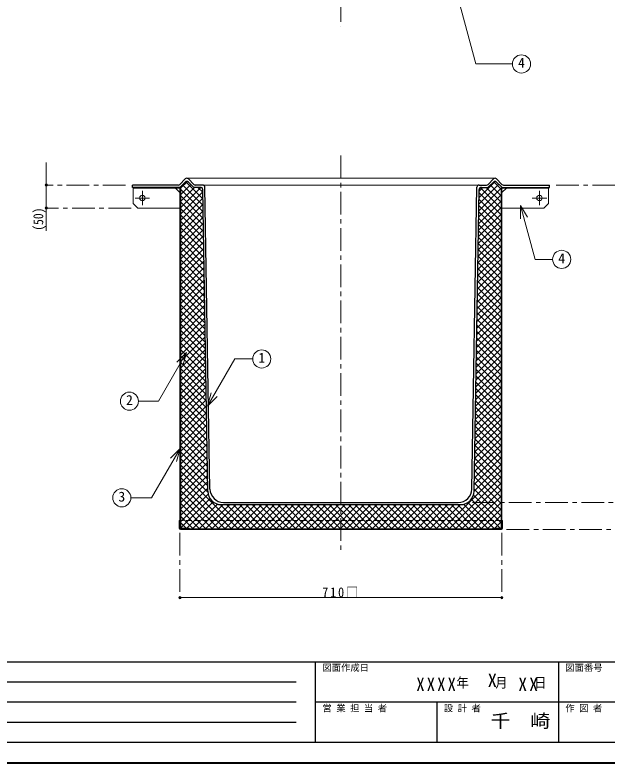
# Model space of a CAD drawing. Units: millimetres at full size, sheet at 1:10; details may follow other scales. Extents: x -2042 to 2008, y -1540 to 1270.
# Drawn here: x -736 to 570, y -1540 to 111 of the extents above; entities that cross this region are included whole.
import ezdxf
from ezdxf.enums import TextEntityAlignment as Align

# ---------------------------------------------------------------- set-up
doc = ezdxf.new("R2010")
doc.units = ezdxf.units.MM
doc.header["$LTSCALE"] = 10
doc.header["$PDMODE"] = 32
doc.header["$PDSIZE"] = 5
doc.linetypes.add('CHAIN1', pattern=[8, 5, -1, 1, -1])
doc.linetypes.add('DASHED1', pattern=[1.8, 1.2, -0.6])
doc.layers.add('0-0', color=4, linetype='Continuous', lineweight=9)
doc.styles.add('ＭＳ ゴシック', font='')
doc.styles.get('ＭＳ ゴシック').set_extended_font_data('MS Gothic')

msp = doc.modelspace()

# ---------------------------------------------------------------- linework, layer by layer
at = {"layer": '0-0', "linetype": 'CHAIN1'}
for p, q in [((-17.11, 1105.41), (-17.11, 85.41)), ((-17.11, -199.59), (-17.11, -1074.59)), ((-492.11, -264.59), (-667.11, -264.59)), ((-455.11, -309.19), (-455.11, -277.19)), ((420.89, -309.19), (420.89, -277.19)), ((457.89, -264.59), (732.89, -264.59)), ((-439.11, -293.19), (-471.11, -293.19)), ((404.89, -293.19), (436.89, -293.19)), ((-480.11, -315.19), (-667.11, -315.19)), ((273.48, -964.59), (682.89, -964.59)), ((-372.11, -1031.99), (-372.11, -1174.59)), ((337.89, -1031.99), (337.89, -1174.59)), ((348.49, -1024.59), (732.89, -1024.59))]:
    msp.add_line(p, q, dxfattribs=at)
at = {"layer": '0-0'}
for p, q in [((-667.11, -214.59), (-667.11, -365.19)), ((-370.68, -271.76), (-355.72, -256.79)), ((-370.51, -285.72), (-348.27, -263.48)), ((-359.37, -257.13), (-321.61, -294.9)), ((-357.11, -249.59), (322.89, -249.59)), ((287.19, -306.85), (331.15, -262.88)), ((287.43, -292.47), (323.28, -256.61)), ((319.9, -257.58), (336.29, -273.97)), ((-475.11, -271.19), (-475.11, -305.19)), ((-382.11, -271.19), (-372.11, -281.19)), ((-370.51, -299.87), (-340.24, -269.59)), ((-370.51, -314.01), (-326.16, -269.66)), ((-370.51, -274.28), (-321.13, -323.66)), ((-370.51, -328.15), (-321.86, -279.5)), ((-366.55, -264.09), (-321.37, -309.28)), ((-332.77, -269.59), (-321.85, -280.51)), ((-322.03, -264.59), (287.81, -264.59)), ((286.95, -321.23), (336.49, -271.69)), ((287.67, -278.09), (296.16, -269.59)), ((290.18, -270.29), (336.29, -316.4)), ((303.63, -269.59), (336.29, -302.25)), ((312.87, -264.69), (336.29, -288.11)), ((347.89, -271.19), (337.89, -281.19)), ((338.39, -269.79), (338.71, -269.47)), ((440.89, -271.19), (440.89, -305.19)), ((-370.51, -288.42), (-320.89, -338.04)), ((-370.51, -342.29), (-321.63, -293.41)), ((286.71, -335.61), (336.29, -286.03)), ((287.37, -295.76), (336.29, -344.68)), ((287.6, -281.85), (336.29, -330.54)), ((-475.11, -305.19), (-465.11, -315.19)), ((-370.51, -302.56), (-320.65, -352.42)), ((-370.51, -356.43), (-321.4, -307.32)), ((286.47, -350), (336.29, -300.17)), ((287.14, -309.67), (336.29, -358.82)), ((440.89, -305.19), (430.89, -315.19)), ((-465.11, -315.19), (-372.11, -315.19)), ((-370.51, -316.7), (-320.41, -366.81)), ((-370.51, -370.58), (-321.17, -321.23)), ((285.99, -378.76), (336.29, -328.46)), ((286.23, -364.38), (336.29, -314.31)), ((286.91, -323.58), (336.29, -372.96)), ((430.89, -315.19), (337.89, -315.19)), ((-370.51, -330.84), (-320.17, -381.19)), ((-370.51, -384.72), (-320.93, -335.14)), ((-370.51, -344.99), (-319.93, -395.57)), ((285.75, -393.14), (336.29, -342.6)), ((286.68, -337.49), (336.29, -387.11)), ((-370.51, -398.86), (-320.7, -349.05)), ((-370.51, -359.13), (-319.69, -409.95)), ((-370.51, -413), (-320.47, -362.96)), ((285.51, -407.52), (336.29, -356.74)), ((286.44, -351.4), (336.29, -401.25)), ((-370.51, -373.27), (-319.45, -424.33)), ((-370.51, -427.15), (-320.24, -376.87)), ((285.27, -421.9), (336.29, -370.88)), ((285.98, -379.22), (336.29, -429.53)), ((286.21, -365.31), (336.29, -415.39)), ((-370.51, -387.41), (-319.21, -438.71)), ((-370.51, -441.29), (-320.01, -390.78)), ((285.03, -436.29), (336.29, -385.03)), ((285.75, -393.13), (336.29, -443.67)), ((-370.51, -401.56), (-318.97, -453.1)), ((-370.51, -455.43), (-319.78, -404.7)), ((284.79, -450.67), (336.29, -399.17)), ((285.52, -407.04), (336.29, -457.82)), ((-370.51, -415.7), (-318.73, -467.48)), ((-370.51, -469.57), (-319.54, -418.61)), ((284.31, -479.43), (336.29, -427.45)), ((284.55, -465.05), (336.29, -413.31)), ((285.28, -420.95), (336.29, -471.96)), ((-370.51, -429.84), (-318.49, -481.86)), ((-370.51, -483.71), (-319.31, -432.52)), ((-370.51, -443.98), (-318.25, -496.24)), ((284.07, -493.81), (336.29, -441.59)), ((285.05, -434.86), (336.29, -486.1)), ((-370.51, -497.86), (-319.08, -446.43)), ((-370.51, -458.12), (-318.01, -510.62)), ((-370.51, -512), (-318.85, -460.34)), ((283.83, -508.2), (336.29, -455.74)), ((284.82, -448.77), (336.29, -500.24)), ((-370.51, -472.27), (-317.77, -525.01)), ((-370.51, -526.14), (-318.62, -474.25)), ((283.59, -522.58), (336.29, -469.88)), ((284.36, -476.59), (336.29, -528.53)), ((284.59, -462.68), (336.29, -514.39)), ((-370.51, -486.41), (-317.53, -539.39)), ((-370.51, -540.28), (-318.38, -488.16)), ((283.35, -536.96), (336.29, -484.02)), ((284.13, -490.51), (336.29, -542.67)), ((-370.51, -500.55), (-317.29, -553.77)), ((-370.51, -554.42), (-318.15, -502.07)), ((283.11, -551.34), (336.29, -498.16)), ((283.89, -504.42), (336.29, -556.81)), ((-370.51, -514.69), (-317.05, -568.15)), ((-370.51, -568.57), (-317.92, -515.98)), ((282.63, -580.1), (336.29, -526.45)), ((282.87, -565.72), (336.29, -512.3)), ((283.66, -518.33), (336.29, -570.95)), ((-370.51, -528.83), (-316.81, -582.53)), ((-370.51, -582.71), (-317.69, -529.89)), ((-370.51, -542.98), (-316.57, -596.91)), ((-370.51, -596.85), (-317.46, -543.8)), ((282.39, -594.49), (336.29, -540.59)), ((283.43, -532.24), (336.29, -585.1)), ((-370.51, -557.12), (-316.33, -611.3)), ((-370.51, -610.99), (-317.23, -557.71)), ((282.15, -608.87), (336.29, -554.73)), ((282.97, -560.06), (336.29, -613.38)), ((283.2, -546.15), (336.29, -599.24)), ((-370.51, -571.26), (-316.09, -625.68)), ((-370.51, -625.14), (-316.99, -571.62)), ((281.91, -623.25), (336.29, -568.87)), ((282.73, -573.97), (336.29, -627.52)), ((-370.51, -585.4), (-315.85, -640.06)), ((-370.51, -639.28), (-316.76, -585.53)), ((281.67, -637.63), (336.29, -583.02)), ((282.5, -587.88), (336.29, -641.66)), ((-370.51, -653.42), (-316.53, -599.44)), ((-370.51, -599.54), (-315.61, -654.44)), ((281.43, -652.01), (336.29, -597.16)), ((282.27, -601.79), (336.29, -655.81)), ((-370.51, -667.56), (-316.3, -613.35)), ((-370.51, -613.69), (-315.37, -668.82)), ((280.95, -680.78), (336.29, -625.44)), ((281.19, -666.4), (336.29, -611.3)), ((282.04, -615.7), (336.29, -669.95)), ((-370.51, -681.7), (-316.07, -627.26)), ((-370.51, -627.83), (-315.13, -683.21)), ((-370.51, -695.85), (-315.83, -641.17)), ((-370.51, -641.97), (-314.89, -697.59)), ((280.71, -695.16), (336.29, -639.58)), ((281.58, -643.52), (336.29, -698.23)), ((281.81, -629.61), (336.29, -684.09)), ((-370.51, -709.99), (-315.6, -655.08)), ((-370.51, -656.11), (-314.65, -711.97)), ((280.48, -709.54), (336.29, -653.73)), ((281.34, -657.43), (336.29, -712.38)), ((-370.51, -724.13), (-315.37, -668.99)), ((-370.51, -670.26), (-314.41, -726.35)), ((280.24, -723.92), (336.29, -667.87)), ((281.11, -671.34), (336.29, -726.52)), ((-370.51, -738.27), (-315.14, -682.9)), ((-370.51, -684.4), (-314.17, -740.73)), ((280, -738.3), (336.29, -682.01)), ((280.88, -685.25), (336.29, -740.66)), ((-370.51, -752.41), (-314.91, -696.81)), ((-370.51, -698.54), (-313.94, -755.11)), ((279.76, -752.69), (336.29, -696.15)), ((280.65, -699.16), (336.29, -754.8)), ((-370.51, -766.56), (-314.68, -710.72)), ((-370.51, -712.68), (-313.7, -769.5)), ((-370.51, -780.7), (-314.44, -724.63)), ((279.28, -781.45), (336.29, -724.44)), ((279.52, -767.07), (336.29, -710.29)), ((280.42, -713.07), (336.29, -768.94)), ((-370.51, -726.82), (-313.46, -783.88)), ((-370.51, -794.84), (-314.21, -738.54)), ((-370.51, -740.97), (-313.22, -798.26)), ((279.04, -795.83), (336.29, -738.58)), ((279.95, -740.89), (336.29, -797.23)), ((280.18, -726.98), (336.29, -783.09)), ((-370.51, -808.98), (-313.98, -752.45)), ((-370.51, -755.11), (-312.98, -812.64)), ((278.8, -810.21), (336.29, -752.72)), ((279.72, -754.8), (336.29, -811.37)), ((-370.51, -823.13), (-313.75, -766.36)), ((-370.51, -769.25), (-312.74, -827.02)), ((278.56, -824.6), (336.29, -766.86)), ((279.49, -768.71), (336.29, -825.51)), ((-370.51, -837.27), (-313.52, -780.27)), ((-370.51, -783.39), (-312.5, -841.41)), ((278.32, -838.98), (336.29, -781.01)), ((279.26, -782.62), (336.29, -839.65)), ((-370.51, -851.41), (-313.28, -794.18)), ((-370.51, -797.53), (-312.26, -855.79)), ((-370.51, -865.55), (-313.05, -808.09)), ((278.08, -853.36), (336.29, -795.15)), ((279.03, -796.53), (336.29, -853.8)), ((-370.51, -811.68), (-312.02, -870.17)), ((-370.51, -879.69), (-312.82, -822)), ((277.6, -882.12), (336.29, -823.43)), ((277.84, -867.74), (336.29, -809.29)), ((278.56, -824.35), (336.29, -882.08)), ((278.79, -810.44), (336.29, -867.94)), ((-370.51, -825.82), (-311.78, -884.55)), ((-370.51, -893.84), (-312.59, -835.91)), ((-370.51, -839.96), (-311.54, -898.93)), ((277.36, -896.51), (336.29, -837.57)), ((278.33, -838.26), (336.29, -896.22)), ((-370.51, -907.98), (-312.36, -849.82)), ((-370.51, -854.1), (-311.3, -913.31)), ((277.12, -910.89), (336.29, -851.72)), ((278.1, -852.17), (336.29, -910.37)), ((-370.51, -922.12), (-312.12, -863.73)), ((-370.51, -868.25), (-311.06, -927.7)), ((276.88, -925.27), (336.29, -865.86)), ((277.87, -866.08), (336.29, -924.51)), ((-370.51, -936.26), (-311.89, -877.65)), ((-370.51, -882.39), (-310.75, -942.15)), ((276.64, -939.65), (336.29, -880)), ((277.63, -879.99), (336.29, -938.65)), ((-370.51, -950.4), (-311.66, -891.56)), ((-370.51, -896.53), (-244.05, -1022.99)), ((-370.51, -964.55), (-311.43, -905.47)), ((207.44, -1022.99), (336.29, -894.14)), ((277.4, -893.9), (336.29, -952.79)), ((-370.51, -910.67), (-258.19, -1022.99)), ((-370.51, -978.69), (-311.2, -919.38)), ((221.58, -1022.99), (336.29, -908.28)), ((235.72, -1022.99), (336.29, -922.43)), ((276.94, -921.72), (336.29, -981.08)), ((277.17, -907.81), (336.29, -966.93)), ((-370.51, -924.81), (-272.33, -1022.99)), ((-370.51, -992.83), (-310.97, -933.29)), ((-370.51, -938.96), (-286.47, -1022.99)), ((249.86, -1022.99), (336.29, -936.57)), ((276.71, -935.63), (336.29, -995.22)), ((-370.51, -1006.97), (-310.05, -946.51)), ((-370.51, -953.1), (-300.61, -1022.99)), ((-370.34, -1020.95), (-305.74, -956.35)), ((264.01, -1022.99), (336.29, -950.71)), ((275.32, -948.39), (336.29, -1009.36)), ((-370.51, -967.24), (-314.76, -1022.99)), ((-356.65, -1021.39), (-298.85, -963.6)), ((-344.1, -1022.99), (-289.45, -968.34)), ((-329.96, -1022.99), (-276.56, -969.59)), ((-315.82, -1022.99), (-262.42, -969.59)), ((-301.68, -1022.99), (-248.28, -969.59)), ((-287.54, -1022.99), (-234.14, -969.59)), ((-283.41, -969.49), (-229.9, -1022.99)), ((-273.39, -1022.99), (-219.99, -969.59)), ((-269.16, -969.59), (-215.76, -1022.99)), ((-259.25, -1022.99), (-205.85, -969.59)), ((-255.02, -969.59), (-201.62, -1022.99)), ((-245.11, -1022.99), (-191.71, -969.59)), ((-240.88, -969.59), (-187.48, -1022.99)), ((-230.97, -1022.99), (-177.57, -969.59)), ((-226.73, -969.59), (-173.33, -1022.99)), ((-216.83, -1022.99), (-163.43, -969.59)), ((-212.59, -969.59), (-159.19, -1022.99)), ((-202.68, -1022.99), (-149.28, -969.59)), ((-198.45, -969.59), (-145.05, -1022.99)), ((-188.54, -1022.99), (-135.14, -969.59)), ((-184.31, -969.59), (-130.91, -1022.99)), ((-174.4, -1022.99), (-121, -969.59)), ((-170.17, -969.59), (-116.77, -1022.99)), ((-160.26, -1022.99), (-106.86, -969.59)), ((-156.02, -969.59), (-102.62, -1022.99)), ((-146.11, -1022.99), (-92.71, -969.59)), ((-141.88, -969.59), (-88.48, -1022.99)), ((-131.97, -1022.99), (-78.57, -969.59)), ((-127.74, -969.59), (-74.34, -1022.99)), ((-117.83, -1022.99), (-64.43, -969.59)), ((-113.6, -969.59), (-60.2, -1022.99)), ((-103.69, -1022.99), (-50.29, -969.59)), ((-99.46, -969.59), (-46.06, -1022.99)), ((-89.55, -1022.99), (-36.15, -969.59)), ((-85.31, -969.59), (-31.91, -1022.99)), ((-75.4, -1022.99), (-22, -969.59)), ((-71.17, -969.59), (-17.77, -1022.99)), ((-61.26, -1022.99), (-7.86, -969.59)), ((-57.03, -969.59), (-3.63, -1022.99)), ((-47.12, -1022.99), (6.28, -969.59)), ((-42.89, -969.59), (10.51, -1022.99)), ((-32.98, -1022.99), (20.42, -969.59)), ((-28.74, -969.59), (24.66, -1022.99)), ((-18.84, -1022.99), (34.56, -969.59)), ((-14.6, -969.59), (38.8, -1022.99)), ((-4.69, -1022.99), (48.71, -969.59)), ((-0.46, -969.59), (52.94, -1022.99)), ((9.45, -1022.99), (62.85, -969.59)), ((13.68, -969.59), (67.08, -1022.99)), ((23.59, -1022.99), (76.99, -969.59)), ((27.82, -969.59), (81.22, -1022.99)), ((37.73, -1022.99), (91.13, -969.59)), ((41.97, -969.59), (95.37, -1022.99)), ((51.88, -1022.99), (105.28, -969.59)), ((56.11, -969.59), (109.51, -1022.99)), ((66.02, -1022.99), (119.42, -969.59)), ((70.25, -969.59), (123.65, -1022.99)), ((80.16, -1022.99), (133.56, -969.59)), ((84.39, -969.59), (137.79, -1022.99)), ((94.3, -1022.99), (147.7, -969.59)), ((98.53, -969.59), (151.93, -1022.99)), ((108.44, -1022.99), (161.84, -969.59)), ((112.68, -969.59), (166.08, -1022.99)), ((122.59, -1022.99), (175.99, -969.59)), ((126.82, -969.59), (180.22, -1022.99)), ((136.73, -1022.99), (190.13, -969.59)), ((140.96, -969.59), (194.36, -1022.99)), ((150.87, -1022.99), (204.27, -969.59)), ((155.1, -969.59), (208.5, -1022.99)), ((165.01, -1022.99), (218.41, -969.59)), ((169.24, -969.59), (222.64, -1022.99)), ((179.15, -1022.99), (232.55, -969.59)), ((183.39, -969.59), (236.79, -1022.99)), ((193.3, -1022.99), (246.7, -969.59)), ((197.53, -969.59), (250.93, -1022.99)), ((211.67, -969.59), (265.07, -1022.99)), ((225.81, -969.59), (279.21, -1022.99)), ((239.96, -969.59), (293.36, -1022.99)), ((253.34, -968.84), (307.5, -1022.99)), ((263.23, -964.59), (320.04, -1021.39)), ((270.53, -957.74), (334.18, -1021.39)), ((278.15, -1022.99), (336.29, -964.85)), ((-370.51, -981.38), (-328.9, -1022.99)), ((292.29, -1022.99), (336.29, -979)), ((-370.51, -995.52), (-343.04, -1022.99)), ((306.43, -1022.99), (336.29, -993.14)), ((-370.51, -1009.67), (-358.78, -1021.39)), ((322.18, -1021.39), (336.29, -1007.28)), ((-372.11, -1174.59), (337.89, -1174.59))]:
    msp.add_line(p, q, dxfattribs=at)
at = {"layer": '0-0', "color": 5, "lineweight": 25}
for p, q in [((-372.43, -263.09), (-360.68, -251.1)), ((-370.47, -268.09), (-360.68, -258.1)), ((-341.79, -263.09), (-353.54, -251.1)), ((-353.54, -258.1), (-343.75, -268.09)), ((307.57, -263.09), (319.32, -251.1)), ((319.32, -258.1), (309.53, -268.09)), ((338.21, -263.09), (326.46, -251.1)), ((336.25, -268.09), (326.46, -258.1)), ((-376, -264.59), (-477.11, -264.59)), ((-477.11, -269.59), (-477.11, -264.59)), ((-374.04, -269.59), (-477.11, -269.59)), ((-326.94, -269.59), (-341.15, -269.59)), ((-322.03, -264.59), (-338.22, -264.59)), ((-310.85, -940.09), (-321.95, -274.51)), ((-305.93, -935.09), (-317.03, -269.51)), ((271.72, -935.09), (282.81, -269.51)), ((276.63, -940.09), (287.73, -274.51)), ((287.81, -264.59), (304, -264.59)), ((292.72, -269.59), (306.93, -269.59)), ((339.82, -269.59), (442.89, -269.59)), ((341.78, -264.59), (442.89, -264.59)), ((442.89, -269.59), (442.89, -264.59)), ((-280.86, -969.59), (246.64, -969.59)), ((-275.94, -964.59), (241.72, -964.59))]:
    msp.add_line(p, q, dxfattribs=at)
at = {"layer": '0-0', "color": 7, "lineweight": 18}
for p, q in [((-372.11, -272.79), (-372.11, -1021.99)), ((-370.51, -1020.39), (-370.51, -272.79)), ((336.29, -1020.39), (336.29, -272.79)), ((337.89, -272.79), (337.89, -1021.99)), ((379.34, -309.32), (394.34, -335.3)), ((379.34, -309.32), (379.34, -339.32)), ((-357.76, -634.06), (-419.72, -741.37)), ((-357.76, -634.06), (-378.97, -655.27)), ((-357.76, -634.06), (-365.52, -663.04)), ((-311.32, -752.12), (-303.56, -723.14)), ((-463.56, -741.37), (-419.72, -741.37)), ((-311.32, -752.12), (-290.11, -730.91)), ((-371.71, -845.64), (-434.54, -954.48)), ((-371.71, -845.64), (-392.92, -866.85)), ((-371.71, -845.64), (-379.47, -874.62)), ((-480.39, -954.48), (-434.54, -954.48)), ((-373.71, -1021.99), (-373.71, -1004.59)), ((-372.11, -1004.59), (-373.71, -1004.59)), ((-371.11, -1022.99), (336.89, -1022.99)), ((317.89, -1021.39), (317.89, -1022.99)), ((317.89, -1021.39), (335.29, -1021.39)), ((-371.11, -1024.59), (336.89, -1024.59))]:
    msp.add_line(p, q, dxfattribs=at)
at = {"layer": '0-0', "linetype": 'DASHED1'}
msp.add_line((337.89, -1004.59), (-372.11, -1004.59), dxfattribs=at)
at = {"layer": '0-0', "color": 6, "lineweight": 25}
for p, q in [((-1997.11, -1316.02), (1962.89, -1316.02)), ((-72.82, -1494.59), (-72.82, -1316.02)), ((462.89, -1316.02), (462.89, -1494.59)), ((-1044.25, -1360.67), (-115.68, -1360.67)), ((-115.68, -1405.31), (-1044.25, -1405.31)), ((1962.89, -1405.31), (-72.82, -1405.31)), ((195.03, -1494.59), (195.03, -1405.31)), ((-115.68, -1449.95), (-1044.25, -1449.95)), ((1962.89, -1494.59), (-1997.11, -1494.59))]:
    msp.add_line(p, q, dxfattribs=at)
at = {"layer": '0-0', "color": 1, "lineweight": 40}
msp.add_line((2007.89, -1539.59), (-2042.11, -1539.59), dxfattribs=at)
at = {"layer": '0-0', "color": 7, "lineweight": 18}
for points in [[(242.97, 141.95), (280.3, 2.63), (361.25, 2.63)], [(-475.11, -269.59), (-475.11, -271.19), (-373.71, -271.19)], [(440.89, -269.59), (440.89, -271.19), (339.49, -271.19)], [(379.34, -309.32), (411.28, -428.52), (449.97, -428.52)], [(-311.32, -752.12), (-251.29, -648.14), (-211.66, -648.14)], [(339.49, -1021.99), (339.49, -1004.59), (337.89, -1004.59)], [(-369.51, -1021.39), (-352.11, -1021.39), (-352.11, -1022.99)]]:
    msp.add_lwpolyline(points, dxfattribs=at)
for centre in [(381.25, 2.63), (469.97, -428.52), (-191.66, -648.14), (-483.56, -741.37), (-500.39, -954.48)]:
    msp.add_circle(centre, 20, dxfattribs=at)
at = {"layer": '0-0'}
for centre in [(-455.11, -293.19), (420.89, -293.19)]:
    msp.add_circle(centre, 6, dxfattribs=at)
at = {"layer": '0-0', "color": 5, "lineweight": 25}
for centre, radius, start, end in [((-376, -259.59), 5, 270, 315.6053), ((-357.11, -254.59), 5, 44.3947, 135.6053), ((-357.11, -261.59), 5, 44.3947, 135.6053), ((-338.22, -259.59), 5, 224.3947, 270), ((304, -259.59), 5, 270, 315.6053), ((322.89, -254.59), 5, 44.3947, 135.6053), ((322.89, -261.59), 5, 44.3947, 135.6053), ((341.78, -259.59), 5, 224.3947, 270), ((-374.04, -264.59), 5, 270, 315.6053), ((-340.18, -264.59), 5, 224.3947, 270), ((-326.94, -274.59), 5, 0.95484, 90), ((-322.03, -269.59), 5, 0.95484, 90), ((287.81, -269.59), 5, 90, 179.04516), ((292.72, -274.59), 5, 90, 179.04516), ((305.96, -264.59), 5, 270, 315.6053), ((339.82, -264.59), 5, 224.3947, 270), ((-280.86, -939.59), 30, 180.95484, 270), ((-275.94, -934.59), 30, 180.95484, 270), ((241.72, -934.59), 30, 270, 359.04516), ((246.64, -939.59), 30, 270, 359.04516)]:
    msp.add_arc(centre, radius, start, end, dxfattribs=at)
at = {"layer": '0-0', "color": 7, "lineweight": 18}
for centre, radius, start, end in [((-373.71, -272.79), 3.2, 0, 90), ((-373.71, -272.79), 1.6, 0, 90), ((339.49, -272.79), 3.2, 90, 180), ((339.49, -272.79), 1.6, 90, 180), ((-371.11, -1021.99), 2.6, 180, 270), ((-369.51, -1020.39), 2.6, 180, 270), ((-371.11, -1021.99), 1, 180, 270), ((-369.51, -1020.39), 1, 180, 270), ((335.29, -1020.39), 2.6, 270, 0), ((335.29, -1020.39), 1, 270, 0), ((336.89, -1021.99), 2.6, 270, 0), ((336.89, -1021.99), 1, 270, 0)]:
    msp.add_arc(centre, radius, start, end, dxfattribs=at)
at = {"layer": '0-0'}
for p in [(-667.11, -264.59), (-667.11, -315.19), (-372.11, -1174.59), (337.89, -1174.59)]:
    msp.add_point(p, dxfattribs=at)

# ---------------------------------------------------------------- texts
at = {"layer": '0-0', "color": 7, "style": 'ＭＳ ゴシック'}
for s, height, p in [('4', 21.99, (373.75, -12.37)), ('4', 21.99, (462.47, -443.52)), ('1', 21.99, (-199.16, -663.14)), ('2', 21.99, (-491.06, -756.37)), ('3', 21.99, (-507.89, -969.48)), ('図面作成日', 14.66, (-57.82, -1341.02)), ('図面番号', 14.66, (477.89, -1341.02)), ('X', 29.33, (306.89, -1380.67)), ('営 業 担 当 者', 14.66, (-57.82, -1430.31)), ('設 計 者', 14.66, (210.03, -1430.31)), ('作 図 者', 14.66, (477.89, -1430.31))]:
    msp.add_text(s, height=height, dxfattribs=at).set_placement(p, align=Align.BOTTOM_LEFT)
at = {"layer": '0-0', "color": 7, "style": 'ＭＳ ゴシック', "width": 0.85}
msp.add_text('(50)', height=21.99, rotation=90, dxfattribs=at).set_placement((-667.11, -365.19), align=Align.BOTTOM_LEFT)
at = {"layer": '0-0', "color": 7, "style": 'ＭＳ ゴシック', "width": 1.1}
msp.add_text('千\u3000崎', height=29.33, dxfattribs=at).set_placement((312.89, -1469.95), align=Align.BOTTOM_LEFT)
at = {"layer": '0-0', "color": 7, "attachment_point": 7, "style": 'ＭＳ ゴシック'}
for s, insert, char_height in [('\\T1.3;\\W0.9;710□', (-58.36, -1174.59), 21.99), ('\\T1.28;\\W0.9;XXXX', (149.39, -1380.67), 29.33), ('\\T1.27;\\W0.9;年\\~\\~\\~月\\~\\~\\~日', (237.89, -1375.67), 21.99), ('\\T1.27;\\W0.95;XX', (374.39, -1380.67), 29.33)]:
    msp.add_mtext(s, dxfattribs=dict(at, insert=insert, char_height=char_height))

doc.saveas('drawing.dxf')
